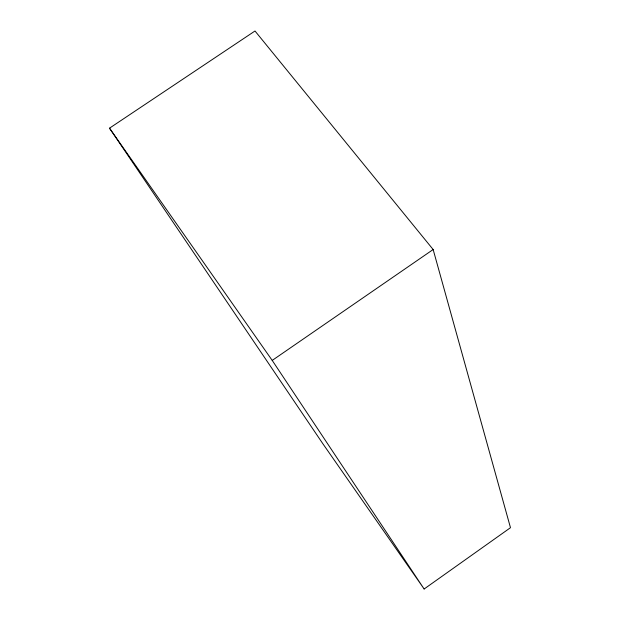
<?xml version="1.0" encoding="UTF-8"?>
<svg xmlns="http://www.w3.org/2000/svg" width="620" height="620" viewBox="0 0 620 620"><rect width="100%" height="100%" fill="white"/><g stroke="black" fill="none" stroke-linecap="round" stroke-linejoin="round"><path stroke-width="0.93" d="M424.134 589L510.485 527.697L433.147 249.527L254.998 31L109.515 128.177L322.78 443.625L424.134 589L272.219 360.414L109.515 128.177M272.219 360.414L433.147 249.527"/></g></svg>
